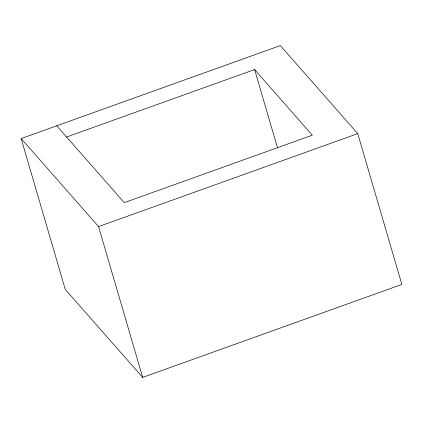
<?xml version="1.0" encoding="UTF-8"?>
<svg xmlns="http://www.w3.org/2000/svg" width="423" height="423" viewBox="0 0 423 423"><rect width="100%" height="100%" fill="white"/><g stroke="black" fill="none" stroke-linecap="round" stroke-linejoin="round"><path stroke-width="0.63" d="M21.15 138.564L280.327 45.599L357.752 133.631L401.85 284.436L142.673 377.401L65.248 289.369L21.15 138.564L98.57 226.596L142.673 377.401M66.575 137.01L254.609 69.562L312.322 135.191L124.293 202.633L56.724 125.805M98.57 226.596L357.752 133.631M254.609 69.562L277.52 147.902"/></g></svg>
